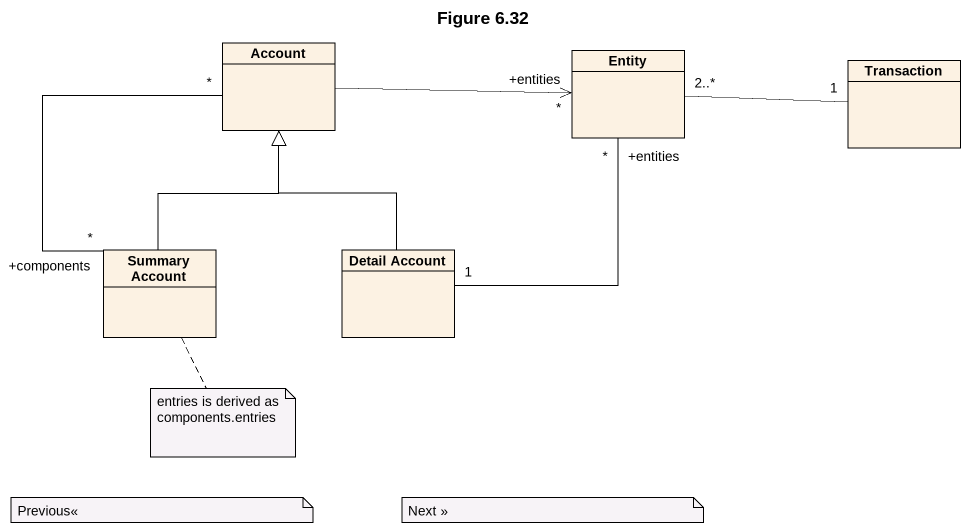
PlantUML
@startuml
title Figure 6.32
hide circle
hide empty members
class Account
class "Entity" as Entity_
class Transaction
class "Summary Account" as Summary_Account
class "Detail Account" as Detail_Account
Account -right-> "+entities\n*" Entity_
Transaction "1" -left- "2..*" Entity_
Summary_Account -up-|> Account
Summary_Account "+components\n*" -up- "*" Account
Detail_Account -up-|> Account
Detail_Account "1" -up- "+entities\n*" Entity_
note bottom of Summary_Account
  entries is derived as
  components.entries
end note
note as N2
  Previous<<
end note
note as N3
  Next >>
end note
@enduml
